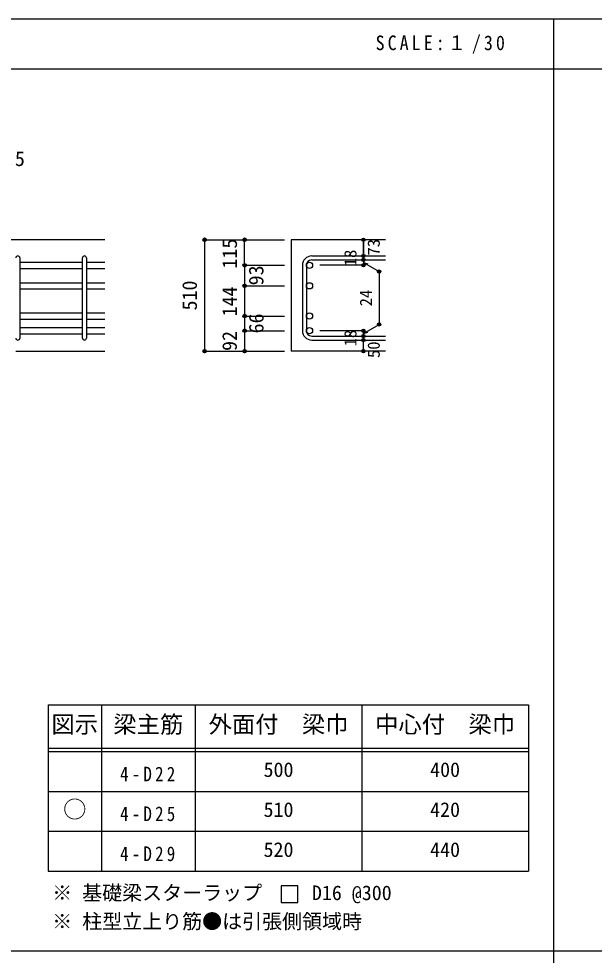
# Model space of a CAD drawing. Units: millimetres at full size, sheet at 1:30, with parts at other scales. Extents: x -5973 to 5954, y -4195 to 4201.
# Drawn here: x -3533 to -942, y -15 to 4201 of the extents above; entities that cross this region are included whole.
import ezdxf
from ezdxf.enums import TextEntityAlignment as Align

# ---------------------------------------------------------------- set-up
doc = ezdxf.new("R2010")
doc.units = ezdxf.units.MM
doc.header["$LTSCALE"] = 30
doc.header["$PDMODE"] = 32
doc.header["$PDSIZE"] = 15
for name, color, linetype in [('0-1_躯体線', 2, 'Continuous'), ('0-5_基礎梁筋', 7, 'Continuous'), ('0-6_スタラップ筋', 7, 'Continuous'), ('0-D_寸法', 4, 'Continuous'), ('6-7_文字', 7, 'Continuous'), ('6-E_枠', 7, 'Continuous'), ('F-0_枠', 6, 'Continuous')]:
    doc.layers.add(name, color=color, linetype=linetype)
doc.styles.add('ＭＳ ゴシック', font='')
doc.styles.get('ＭＳ ゴシック').set_extended_font_data('MS Gothic')

msp = doc.modelspace()

# ---------------------------------------------------------------- linework, layer by layer
at = {"layer": '0-1_躯体線'}
for p, q in [((-3145.8, 3206.03), (-5045.8, 3206.03)), ((-1880.8, 3206.03), (-2305.8, 3206.03)), ((-2305.8, 3206.03), (-2305.8, 2704.53)), ((-3545.8, 2704.53), (-3145.8, 2704.53)), ((-1880.8, 2704.53), (-2305.8, 2704.53))]:
    msp.add_line(p, q, dxfattribs=at)
at = {"layer": '0-5_基礎梁筋'}
for p, q in [((-3527.8, 3105.1), (-3245.8, 3105.1)), ((-3227.8, 3105.1), (-3145.8, 3105.1)), ((-3527.8, 3077.1), (-3245.8, 3077.1)), ((-3227.8, 3077.1), (-3145.8, 3077.1)), ((-3527.8, 3012.53), (-3245.8, 3012.53)), ((-3227.8, 3012.53), (-3145.8, 3012.53)), ((-3527.8, 2984.53), (-3245.8, 2984.53)), ((-3227.8, 2984.53), (-3145.8, 2984.53)), ((-3527.8, 2876.53), (-3245.8, 2876.53)), ((-3227.8, 2876.53), (-3145.8, 2876.53)), ((-3527.8, 2848.53), (-3245.8, 2848.53)), ((-3227.8, 2848.53), (-3145.8, 2848.53)), ((-3527.8, 2810.53), (-3245.8, 2810.53)), ((-3227.8, 2810.53), (-3145.8, 2810.53)), ((-3527.8, 2782.53), (-3245.8, 2782.53)), ((-3227.8, 2782.53), (-3145.8, 2782.53))]:
    msp.add_line(p, q, dxfattribs=at)
at = {"layer": '0-5_基礎梁筋', "color": 3}
for centre in [(-2223.8, 3091.1), (-2223.8, 2998.53), (-2223.8, 2862.53), (-2223.8, 2796.53)]:
    msp.add_circle(centre, 14, dxfattribs=at)
at = {"layer": '0-6_スタラップ筋'}
for p, q in [((-3527.8, 3124.1), (-3527.8, 2763.53)), ((-3245.8, 2763.53), (-3245.8, 3124.1)), ((-3227.8, 3124.1), (-3227.8, 2763.53)), ((-2213.8, 3133.1), (-1880.8, 3133.1)), ((-2255.8, 3091.1), (-2255.8, 2796.53)), ((-2237.8, 3091.1), (-2237.8, 2796.53)), ((-2213.8, 3115.1), (-1880.8, 3115.1)), ((-2213.8, 2772.53), (-1880.8, 2772.53)), ((-2213.8, 2754.53), (-1880.8, 2754.53))]:
    msp.add_line(p, q, dxfattribs=at)
for centre, radius, start, end in [((-3536.8, 3124.1), 9, 0, 180), ((-3236.8, 3124.1), 9, 0, 180), ((-2213.8, 3091.1), 42, 90, 180), ((-2213.8, 3091.1), 24, 90, 180), ((-2213.8, 2796.53), 42, 180, 270), ((-2213.8, 2796.53), 24, 180, 270), ((-3536.8, 2763.53), 9, 180, 0), ((-3236.8, 2763.53), 9, 180, 0)]:
    msp.add_arc(centre, radius, start, end, dxfattribs=at)
at = {"layer": '0-D_寸法'}
for p, q in [((-2695.8, 3206.03), (-2515.8, 3206.03)), ((-2695.8, 3206.03), (-2515.8, 3206.03)), ((-2695.8, 3206.03), (-2695.8, 2704.53)), ((-2515.8, 3206.03), (-2335.8, 3206.03)), ((-2515.8, 3206.03), (-2335.8, 3206.03)), ((-2515.8, 3206.03), (-2335.8, 3206.03)), ((-2515.8, 3091.1), (-2515.8, 3206.03)), ((-1980.8, 3133.1), (-1980.8, 3206.03)), ((-1980.8, 3206.03), (-1980.8, 3133.1)), ((-1980.8, 3115.1), (-1980.8, 3133.1)), ((-2515.8, 3091.1), (-2335.8, 3091.1)), ((-2515.8, 3091.1), (-2515.8, 2998.53)), ((-1980.8, 3091.1), (-2176.89, 3091.1)), ((-1980.8, 3115.1), (-1980.8, 3091.1)), ((-1980.8, 3103.1), (-1910.74, 3062.65)), ((-1980.8, 3103.1), (-1961.48, 3097.93)), ((-1910.74, 3062.65), (-1910.74, 2824.98)), ((-2515.8, 2998.53), (-2335.8, 2998.53)), ((-2515.8, 2998.53), (-2515.8, 2862.53)), ((-2515.8, 2862.53), (-2335.8, 2862.53)), ((-2515.8, 2862.53), (-2515.8, 2796.53)), ((-1980.8, 2784.53), (-1910.74, 2824.98)), ((-2515.8, 2796.53), (-2335.8, 2796.53)), ((-2515.8, 2796.53), (-2515.8, 2704.53)), ((-1980.8, 2796.53), (-2176.89, 2796.53)), ((-1980.8, 2772.53), (-1980.8, 2796.53)), ((-1980.8, 2784.53), (-1961.48, 2789.71)), ((-1980.8, 2754.53), (-1980.8, 2772.53)), ((-1980.8, 2704.53), (-1980.8, 2754.53)), ((-2695.8, 2704.53), (-2515.8, 2704.53)), ((-2515.8, 2704.53), (-2335.8, 2704.53))]:
    msp.add_line(p, q, dxfattribs=at)
for centre, radius in [((-2695.8, 3206.03), 8), ((-2695.8, 3206.03), 7.2), ((-2695.8, 3206.03), 6.4), ((-2695.8, 3206.03), 5.6), ((-2695.8, 3206.03), 4.8), ((-2695.8, 3206.03), 4), ((-2695.8, 3206.03), 3.2), ((-2695.8, 3206.03), 2.4), ((-2695.8, 3206.03), 1.6), ((-2695.8, 3206.03), 0.8), ((-2515.8, 3206.03), 8), ((-2515.8, 3206.03), 7.2), ((-2515.8, 3206.03), 6.4), ((-2515.8, 3206.03), 5.6), ((-2515.8, 3206.03), 4.8), ((-2515.8, 3206.03), 4), ((-2515.8, 3206.03), 3.2), ((-2515.8, 3206.03), 2.4), ((-2515.8, 3206.03), 0.8), ((-1980.8, 3206.03), 4), ((-1980.8, 3206.03), 3.6), ((-1980.8, 3206.03), 3.2), ((-1980.8, 3206.03), 2.8), ((-1980.8, 3206.03), 2.4), ((-1980.8, 3206.03), 2), ((-1980.8, 3206.03), 1.6), ((-1980.8, 3206.03), 1.2), ((-1980.8, 3206.03), 0.8), ((-1980.8, 3206.03), 0.4), ((-1980.8, 3133.1), 4), ((-1980.8, 3133.1), 3.6), ((-1980.8, 3133.1), 3.2), ((-1980.8, 3133.1), 2.8), ((-1980.8, 3133.1), 2.4), ((-1980.8, 3133.1), 2), ((-1980.8, 3133.1), 1.6), ((-1980.8, 3133.1), 1.2), ((-1980.8, 3133.1), 0.8), ((-1980.8, 3133.1), 0.4), ((-2515.8, 3091.1), 8), ((-2515.8, 3091.1), 7.2), ((-2515.8, 3091.1), 6.4), ((-2515.8, 3091.1), 5.6), ((-2515.8, 3091.1), 4.8), ((-2515.8, 3091.1), 4), ((-2515.8, 3091.1), 3.2), ((-2515.8, 3091.1), 2.4), ((-2515.8, 3091.1), 1.6), ((-2515.8, 3091.1), 0.8), ((-1980.8, 3115.1), 4), ((-1980.8, 3091.1), 4), ((-1980.8, 3115.1), 3.6), ((-1980.8, 3091.1), 3.6), ((-1980.8, 3115.1), 3.2), ((-1980.8, 3091.1), 3.2), ((-1980.8, 3115.1), 2.8), ((-1980.8, 3091.1), 2.8), ((-1980.8, 3115.1), 2.4), ((-1980.8, 3091.1), 2.4), ((-1980.8, 3115.1), 2), ((-1980.8, 3091.1), 2), ((-1980.8, 3115.1), 1.6), ((-1980.8, 3091.1), 1.6), ((-1980.8, 3115.1), 1.2), ((-1980.8, 3091.1), 1.2), ((-1980.8, 3115.1), 0.8), ((-1980.8, 3091.1), 0.8), ((-1980.8, 3115.1), 0.4), ((-1980.8, 3091.1), 0.4), ((-1910.74, 3062.65), 4), ((-1910.74, 3062.65), 3.6), ((-1910.74, 3062.65), 3.2), ((-1910.74, 3062.65), 2.8), ((-1910.74, 3062.65), 2.4), ((-1910.74, 3062.65), 2), ((-1910.74, 3062.65), 1.6), ((-1910.74, 3062.65), 1.2), ((-1910.74, 3062.65), 0.8), ((-1910.74, 3062.65), 0.4), ((-2515.8, 2998.53), 8), ((-2515.8, 2998.53), 7.2), ((-2515.8, 2998.53), 6.4), ((-2515.8, 2998.53), 5.6), ((-2515.8, 2998.53), 4.8), ((-2515.8, 2998.53), 4), ((-2515.8, 2998.53), 3.2), ((-2515.8, 2998.53), 2.4), ((-2515.8, 2998.53), 1.6), ((-2515.8, 2998.53), 0.8), ((-2515.8, 2862.53), 8), ((-2515.8, 2862.53), 7.2), ((-2515.8, 2862.53), 6.4), ((-2515.8, 2862.53), 5.6), ((-2515.8, 2862.53), 4.8), ((-2515.8, 2862.53), 4), ((-2515.8, 2862.53), 3.2), ((-2515.8, 2862.53), 2.4), ((-2515.8, 2862.53), 1.6), ((-2515.8, 2862.53), 0.8), ((-1910.74, 2824.98), 4), ((-1910.74, 2824.98), 3.6), ((-1910.74, 2824.98), 3.2), ((-1910.74, 2824.98), 2.8), ((-1910.74, 2824.98), 2.4), ((-1910.74, 2824.98), 2), ((-1910.74, 2824.98), 1.6), ((-1910.74, 2824.98), 1.2), ((-1910.74, 2824.98), 0.8), ((-1910.74, 2824.98), 0.4), ((-2515.8, 2796.53), 8), ((-2515.8, 2796.53), 7.2), ((-2515.8, 2796.53), 6.4), ((-2515.8, 2796.53), 5.6), ((-2515.8, 2796.53), 4.8), ((-2515.8, 2796.53), 4), ((-2515.8, 2796.53), 3.2), ((-2515.8, 2796.53), 2.4), ((-2515.8, 2796.53), 1.6), ((-2515.8, 2796.53), 0.8), ((-1980.8, 2796.53), 4), ((-1980.8, 2796.53), 3.6), ((-1980.8, 2796.53), 3.2), ((-1980.8, 2796.53), 2.8), ((-1980.8, 2796.53), 2.4), ((-1980.8, 2796.53), 2), ((-1980.8, 2796.53), 1.6), ((-1980.8, 2796.53), 1.2), ((-1980.8, 2796.53), 0.8), ((-1980.8, 2796.53), 0.4), ((-1980.8, 2772.53), 4), ((-1980.8, 2754.53), 4), ((-1980.8, 2772.53), 3.6), ((-1980.8, 2754.53), 3.6), ((-1980.8, 2772.53), 3.2), ((-1980.8, 2754.53), 3.2), ((-1980.8, 2772.53), 2.8), ((-1980.8, 2754.53), 2.8), ((-1980.8, 2772.53), 2.4), ((-1980.8, 2754.53), 2.4), ((-1980.8, 2772.53), 2), ((-1980.8, 2754.53), 2), ((-1980.8, 2772.53), 1.6), ((-1980.8, 2754.53), 1.6), ((-1980.8, 2772.53), 1.2), ((-1980.8, 2754.53), 1.2), ((-1980.8, 2772.53), 0.8), ((-1980.8, 2754.53), 0.8), ((-1980.8, 2772.53), 0.4), ((-1980.8, 2754.53), 0.4), ((-2695.8, 2704.53), 7.2), ((-2695.8, 2704.53), 6.4), ((-2695.8, 2704.53), 5.6), ((-2695.8, 2704.53), 4.8), ((-2695.8, 2704.53), 4), ((-2695.8, 2704.53), 3.2), ((-2695.8, 2704.53), 2.4), ((-2695.8, 2704.53), 1.6), ((-2695.8, 2704.53), 0.8), ((-2515.8, 2704.53), 8), ((-2515.8, 2704.53), 7.2), ((-2515.8, 2704.53), 6.4), ((-2515.8, 2704.53), 5.6), ((-2515.8, 2704.53), 4.8), ((-2515.8, 2704.53), 4), ((-2515.8, 2704.53), 3.2), ((-2515.8, 2704.53), 2.4), ((-2515.8, 2704.53), 1.6), ((-2515.8, 2704.53), 0.8), ((-1980.8, 2704.53), 4), ((-1980.8, 2704.53), 3.6), ((-1980.8, 2704.53), 3.2), ((-1980.8, 2704.53), 2.8), ((-1980.8, 2704.53), 2.4), ((-1980.8, 2704.53), 2), ((-1980.8, 2704.53), 1.6), ((-1980.8, 2704.53), 1.2), ((-1980.8, 2704.53), 0.8), ((-1980.8, 2704.53), 0.4)]:
    msp.add_circle(centre, radius, dxfattribs=at)
at = {"layer": '0-D_寸法', "color": 7}
for p in [(-2695.8, 3206.03), (-2695.8, 3206.03), (-2515.8, 3206.03), (-1980.8, 3206.03), (-1980.8, 3133.1), (-1980.8, 3115.1), (-2515.8, 3091.1), (-1980.8, 3091.1), (-1910.74, 3062.65), (-2515.8, 2998.53), (-2515.8, 2862.53), (-1910.74, 2824.98), (-2515.8, 2796.53), (-1980.8, 2796.53), (-1980.8, 2796.53), (-1980.8, 2772.53), (-1980.8, 2754.53), (-2695.8, 2704.53), (-2515.8, 2704.53), (-1980.8, 2704.53)]:
    msp.add_point(p, dxfattribs=at)
at = {"layer": '6-7_文字'}
msp.add_lwpolyline([(-2350.89, 222.76), (-2275.89, 222.76), (-2275.89, 297.76), (-2350.89, 297.76)], close=True, dxfattribs=at)
at = {"layer": '6-E_枠', "color": 3}
for p, q in [((-3400.52, 1112.77), (-3400.52, 362.77)), ((-3400.52, 1112.77), (-1238, 1112.77)), ((-1238, 1112.77), (-1238, 362.77)), ((-3400.52, 362.77), (-1238, 362.77))]:
    msp.add_line(p, q, dxfattribs=at)
at = {"layer": '6-E_枠'}
for p, q in [((-3160.52, 1112.77), (-3160.52, 362.77)), ((-2738, 1112.77), (-2738, 362.77)), ((-1988, 1112.77), (-1988, 362.77)), ((-3400.52, 917.77), (-1238, 917.77)), ((-3400.52, 902.77), (-1238, 902.77)), ((-3400.52, 722.77), (-1238, 722.77)), ((-3400.52, 542.77), (-1238, 542.77))]:
    msp.add_line(p, q, dxfattribs=at)
at = {"layer": 'F-0_枠'}
msp.add_line((-5972.88, 4201.15), (5954.1, 4201.15), dxfattribs=at)
at = {"layer": 'F-0_枠', "color": 2}
for p, q in [((-1124.64, 4201.15), (-1124.64, -4195.24)), ((-5972.88, 3976.15), (3723.6, 3976.15)), ((3723.6, 2.95), (-5972.88, 2.95))]:
    msp.add_line(p, q, dxfattribs=at)

# ---------------------------------------------------------------- texts
at = {"layer": '0-D_寸法', "style": 'ＭＳ ゴシック'}
msp.add_text('167.5', height=65.98, dxfattribs=at).set_placement((-3729.55, 3518.07), align=Align.BOTTOM_LEFT)
for s, height, p in [('115', 65.98, (-2530.41, 3076.43)), ('73', 54.99, (-1890.8, 3134.83)), ('18', 54.99, (-1995.8, 3086.6)), ('93', 65.98, (-2411.21, 3000.84)), ('510', 65.98, (-2710.8, 2887.78)), ('144', 65.98, (-2530.8, 2861.03)), ('24', 54.99, (-1925.74, 2906.32)), ('66', 65.98, (-2410.8, 2784.53)), ('92', 65.98, (-2530.8, 2705.53)), ('18', 54.99, (-1995.8, 2726.03)), ('50', 54.99, (-1890.8, 2673.53))]:
    msp.add_text(s, height=height, rotation=90, dxfattribs=at).set_placement(p, align=Align.BOTTOM_LEFT)
at = {"layer": '6-7_文字', "color": 2, "style": 'ＭＳ ゴシック'}
for s, p in [('図示', (-3385.52, 962.77)), ('梁主筋', (-3106.76, 962.77)), ('外面付\u3000梁巾', (-2678, 962.77)), ('中心付\u3000梁巾', (-1928, 962.77)), ('○', (-3333.02, 580.27))]:
    msp.add_text(s, height=76.98, dxfattribs=at).set_placement(p, align=Align.BOTTOM_LEFT)
at = {"layer": '6-7_文字', "style": 'ＭＳ ゴシック'}
for s, p in [('500', (-2430.5, 767.77)), ('400', (-1680.5, 767.77)), ('510', (-2430.5, 587.77)), ('420', (-1680.5, 587.77)), ('520', (-2430.5, 407.77)), ('440', (-1680.5, 407.77)), ('※ 基礎梁スターラップ     D16 @300', (-3381.96, 213.19)), ('※ 柱型立上り筋●は引張側領域時', (-3381.96, 84.68))]:
    msp.add_text(s, height=65.98, dxfattribs=at).set_placement(p, align=Align.BOTTOM_LEFT)
at = {"layer": '6-7_文字', "color": 2, "insert": (-1925.98, 4043.65), "char_height": 65.98, "attachment_point": 7, "style": 'ＭＳ ゴシック'}
msp.add_mtext('\\T1.34;\\W0.9;SCALE:１/30', dxfattribs=at)
at = {"layer": '6-7_文字', "char_height": 65.98, "attachment_point": 7, "style": 'ＭＳ ゴシック'}
for s, insert in [('\\T1.38;\\W0.85;4-D22', (-3076.76, 767.77)), ('\\T1.38;\\W0.85;4-D25', (-3076.76, 587.77)), ('\\T1.38;\\W0.85;4-D29', (-3076.76, 407.77))]:
    msp.add_mtext(s, dxfattribs=dict(at, insert=insert))

doc.saveas('drawing.dxf')
